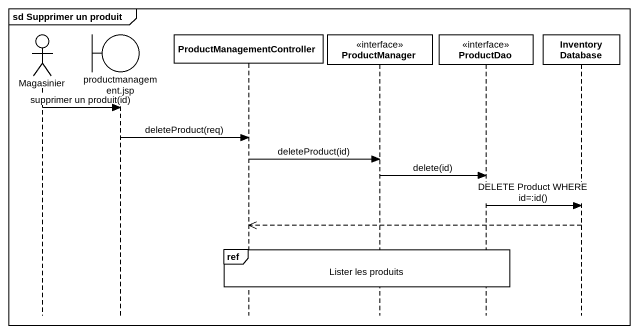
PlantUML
@startuml
mainframe sd Supprimer un produit
hide footbox
actor Magasinier
boundary "productmanagement.jsp" as productmanagement_jsp
participant ProductManagementController
participant ProductManager <<interface>>
participant ProductDao <<interface>>
participant "Inventory Database" as Inventory_Database

Magasinier -> productmanagement_jsp : supprimer un produit(id)
productmanagement_jsp -> ProductManagementController : deleteProduct(req)
ProductManagementController -> ProductManager : deleteProduct(id)
ProductManager -> ProductDao : delete(id)
ProductDao -> Inventory_Database : DELETE Product WHERE id=:id()
Inventory_Database -->> ProductManagementController
ref over ProductManagementController, ProductManager, ProductDao : Lister les produits
@enduml
